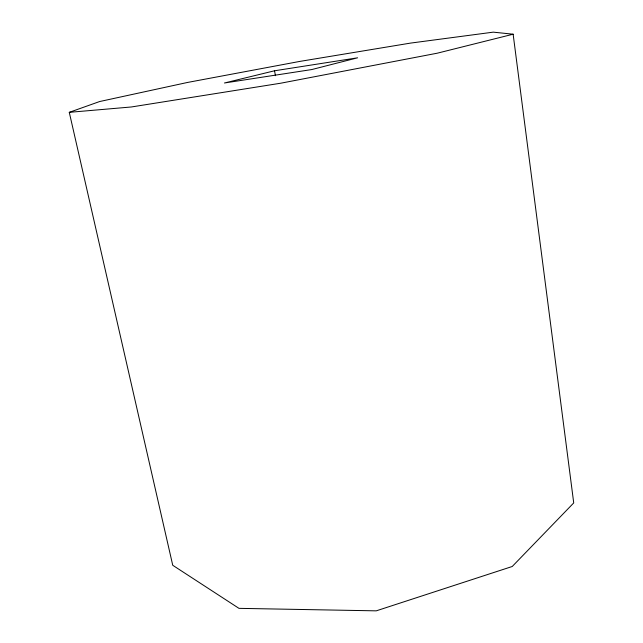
<?xml version="1.0" encoding="UTF-8"?>
<svg xmlns="http://www.w3.org/2000/svg" width="643" height="643" viewBox="0 0 643 643"><rect width="100%" height="100%" fill="white"/><g stroke="black" fill="none" stroke-linecap="round" stroke-linejoin="round"><path stroke-width="0.96" d="M69.275 112.34L99.625 101.538L187.619 82.433L299.791 61.415L410.507 43.105L493.285 32.15L513.138 34.208L573.725 502.922L512.238 566.491L376.235 610.85L238.963 608.35L172.742 565.277L69.275 112.34L131.349 106.971L280.678 83.22L437.208 53.208L513.138 34.208M274.545 70.778L224.439 82.995L311.847 69.54L357.612 57.806L274.545 70.778L275.437 75.697"/></g></svg>
